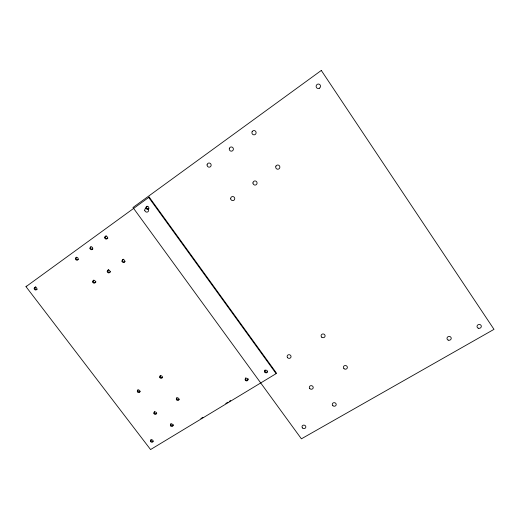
<?xml version="1.0" encoding="UTF-8"?>
<svg xmlns="http://www.w3.org/2000/svg" width="520" height="520" viewBox="0 0 520 520"><rect width="100%" height="100%" fill="white"/><g stroke="black" fill="none" stroke-linecap="round" stroke-linejoin="round"><path stroke-width="0.78" d="M276.12 373.64L276.315 372.912L149.208 197.087L148.714 197.438L276.12 373.64L150.566 449.553L26 286.663L149.208 197.087M26 286.663L26.728 286.143M200.857 418.561L202.93 417.307M225.778 403.481L227.851 402.226M229.236 401.388L230.62 400.55M179.153 399.295A1.404 1.261 28.3 0 1 177.229 399.386A1.404 1.261 28.3 0 1 176.963 397.56M162.506 377.286A1.411 1.274 31.1 0 1 160.245 375.648M156.78 413.127A1.391 1.235 29.7 0 1 154.921 413.387A1.391 1.235 29.7 0 1 154.459 411.6M140.12 391.515A1.397 1.248 32.3 0 1 138.262 391.476A1.397 1.248 32.3 0 1 138.021 389.695M110.52 271.557A1.463 1.339 45.5 0 1 108.186 271.889A1.463 1.339 45.5 0 1 108.784 269.627M95.96 281.808A1.45 1.319 45.2 0 1 93.802 282.276A1.45 1.319 45.2 0 1 93.873 280.033M125.093 261.514A1.476 1.359 46 0 1 122.791 261.32A1.476 1.359 46 0 1 123.546 259.207M267.54 371.475A1.45 1.339 18.6 0 1 265.538 371.917A1.45 1.339 18.6 0 1 265.064 369.993M153.147 441.2A1.371 1.203 28.7 0 1 150.982 439.66M148.948 208.5A1.515 1.43 53.4 0 1 146.751 208.338A1.515 1.43 53.4 0 1 147.082 206.147M37.206 289.172A1.437 1.274 47.1 0 1 35.094 288.678A1.437 1.274 47.1 0 1 35.815 286.767M248.216 378.859A1.437 1.319 21.1 0 1 246.552 380.133A1.437 1.319 21.1 0 1 245.466 378.281M245.674 377.943A1.437 1.319 21.1 0 1 245.863 377.774M173.427 424.847A1.385 1.228 27.7 0 1 171.529 425.51A1.385 1.228 27.7 0 1 171.028 423.566M78.247 259.552A1.463 1.333 48.6 0 1 76.349 259.038A1.463 1.333 48.6 0 1 76.59 257.14M92.846 249.022A1.476 1.352 49.3 0 1 90.909 248.683A1.476 1.352 49.3 0 1 90.987 246.733M107.9 238.03A1.489 1.371 50.1 0 1 105.56 238.017A1.489 1.371 50.1 0 1 106.262 235.807M321.302 70.447L132.97 207.513L301.399 438.828L494 329.349L321.302 70.447M344.038 368.726A2.009 1.846 7.3 0 0 347.334 367.776A2.009 1.846 7.3 0 0 344.74 365.599A2.009 1.846 7.3 0 0 344.038 368.726M321.763 337.214A2.015 1.885 9.3 0 0 325.065 336.232A2.015 1.885 9.3 0 0 322.439 334.029A2.015 1.885 9.3 0 0 321.763 337.214M309.836 388.635A1.97 1.8 12.5 0 0 313.151 388.037A1.97 1.8 12.5 0 0 310.824 385.671A1.97 1.8 12.5 0 0 309.836 388.635M287.664 357.747A1.976 1.833 15.3 0 0 290.972 357.116A1.976 1.833 15.3 0 0 288.626 354.718A1.976 1.833 15.3 0 0 287.664 357.747M252.941 182.988A2.087 2.061 55.7 0 0 256.048 184.821A2.087 2.061 55.7 0 0 256.042 181.22A2.087 2.061 55.7 0 0 252.941 182.988M230.711 198.913A2.067 2.015 49.6 0 0 234.052 200.155A2.067 2.015 49.6 0 0 233.383 196.658A2.067 2.015 49.6 0 0 230.711 198.913M275.925 166.108A2.113 2.099 83.5 0 0 277.829 169.228A2.113 2.099 83.5 0 0 279.565 166.01A2.113 2.099 83.5 0 0 275.925 166.108M478.205 328.185A2.165 1.956 -9.8 0 0 481.325 326.216A2.165 1.956 -9.8 0 0 477.984 324.798A2.165 1.956 -9.8 0 0 478.205 328.185M302.523 427.986A1.937 1.742 13.9 0 0 305.767 427.434A1.937 1.742 13.9 0 0 303.478 425.126A1.937 1.742 13.9 0 0 302.523 427.986M319.462 88.173A2.269 2.184 -66.1 0 0 319.371 84.273A2.269 2.184 -66.1 0 0 316.121 86.398A2.269 2.184 -66.1 0 0 319.462 88.173M144.749 210.288A2.034 1.918 52.9 0 0 147.888 211.79A2.034 1.918 52.9 0 0 147.44 208.344A2.034 1.918 52.9 0 0 144.749 210.288M448.182 340.113A2.126 1.931 -6.4 0 0 451.23 338.182A2.126 1.931 -6.4 0 0 447.922 336.778A2.126 1.931 -6.4 0 0 448.182 340.113M332.937 405.756A1.976 1.788 10.1 0 0 336.174 404.865A1.976 1.788 10.1 0 0 333.613 402.734A1.976 1.788 10.1 0 0 332.937 405.756M207.071 164.886A2.099 2.034 64.2 0 0 209.995 166.998A2.099 2.034 64.2 0 0 210.262 163.397A2.099 2.034 64.2 0 0 207.071 164.886M229.327 148.453A2.126 2.074 73.2 0 0 231.829 151.125A2.126 2.074 73.2 0 0 232.811 147.609A2.126 2.074 73.2 0 0 229.327 148.453M252.148 131.677A2.158 2.106 86.2 0 0 254.085 134.849A2.158 2.106 86.2 0 0 255.794 131.553A2.158 2.106 86.2 0 0 252.148 131.677M176.449 399.698A1.404 1.261 28.3 0 0 178.834 399.958A1.404 1.261 28.3 0 0 177.697 397.897A1.404 1.261 28.3 0 0 176.449 399.698M159.841 377.559A1.411 1.274 31.1 0 0 162.227 377.806A1.411 1.274 31.1 0 0 161.077 375.726A1.411 1.274 31.1 0 0 159.841 377.559M153.992 413.647A1.391 1.235 29.7 0 0 156.338 413.907A1.391 1.235 29.7 0 0 155.201 411.879A1.391 1.235 29.7 0 0 153.992 413.647M137.449 391.813A1.397 1.248 32.3 0 0 139.802 392.067A1.397 1.248 32.3 0 0 138.651 390.013A1.397 1.248 32.3 0 0 137.449 391.813M107.257 271.713A1.469 1.345 45.5 0 0 109.59 272.603A1.469 1.345 45.5 0 0 109.018 270.192A1.469 1.345 45.5 0 0 107.257 271.713M92.697 281.976A1.456 1.326 45.1 0 0 95.01 282.867A1.456 1.326 45.1 0 0 94.432 280.481A1.456 1.326 45.1 0 0 92.697 281.976M122.025 261.293A1.476 1.365 45.9 0 0 124.377 262.19A1.476 1.365 45.9 0 0 123.819 259.753A1.476 1.365 45.9 0 0 122.025 261.293M264.914 372.294A1.456 1.339 18.6 0 0 267.391 372.073A1.456 1.339 18.6 0 0 265.844 370.162A1.456 1.339 18.6 0 0 264.914 372.294M150.631 441.506A1.371 1.209 28.7 0 0 152.945 441.779A1.371 1.209 28.7 0 0 151.821 439.784A1.371 1.209 28.7 0 0 150.631 441.506M145.919 207.928A1.521 1.43 53.3 0 0 148.258 209.053A1.521 1.43 53.3 0 0 147.927 206.479A1.521 1.43 53.3 0 0 145.919 207.928M34.223 288.828A1.437 1.28 47.1 0 0 36.491 289.699A1.437 1.28 47.1 0 0 35.88 287.358A1.437 1.28 47.1 0 0 34.223 288.828M245.414 380.334A1.443 1.319 21.1 0 0 247.864 380.126A1.443 1.319 21.1 0 0 246.317 378.235A1.443 1.319 21.1 0 0 245.414 380.334M170.58 425.834A1.391 1.235 27.7 0 0 172.926 425.887A1.391 1.235 27.7 0 0 171.6 423.956A1.391 1.235 27.7 0 0 170.58 425.834M75.459 258.875A1.469 1.333 48.6 0 0 77.714 259.961A1.469 1.333 48.6 0 0 77.331 257.524A1.469 1.333 48.6 0 0 75.459 258.875M89.966 248.385A1.482 1.352 49.3 0 0 92.242 249.477A1.482 1.352 49.3 0 0 91.865 247.013A1.482 1.352 49.3 0 0 89.966 248.385M104.689 237.738A1.489 1.371 50.1 0 0 106.977 238.843A1.489 1.371 50.1 0 0 106.62 236.347A1.489 1.371 50.1 0 0 104.689 237.738"/></g></svg>
